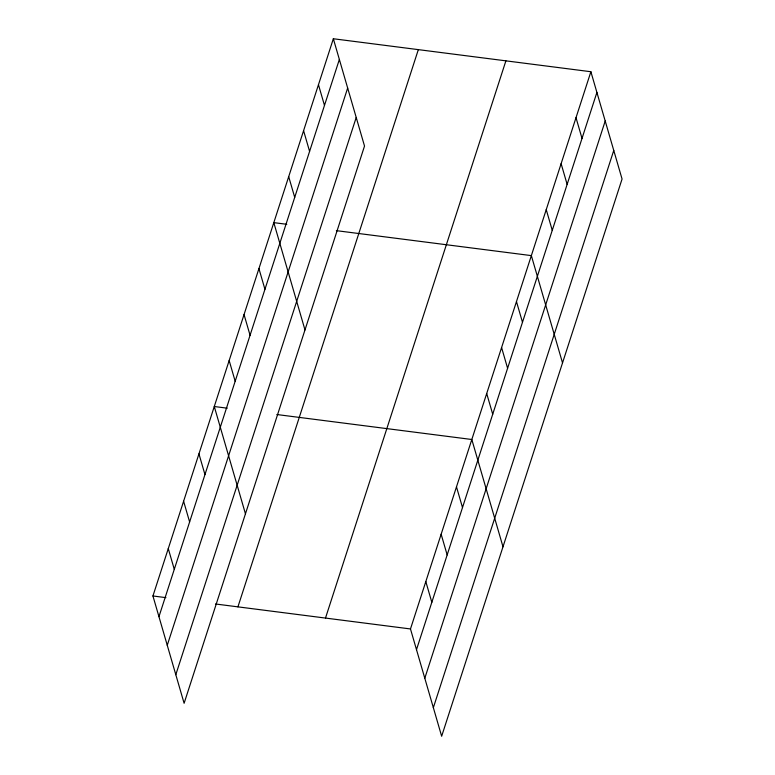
<?xml version="1.0" encoding="UTF-8"?>
<svg xmlns="http://www.w3.org/2000/svg" width="775" height="775" viewBox="0 0 775 775"><rect width="100%" height="100%" fill="white"/><g stroke="black" fill="none" stroke-linecap="round" stroke-linejoin="round"><path stroke-width="1.16" d="M333.347 38.75L364.521 146.049L184.111 703.274L152.937 595.975L333.347 38.75L590.889 71.726L622.063 179.025L441.653 736.25L410.479 628.951L590.889 71.726M158.953 616.677L339.363 59.452M167.255 645.255L347.665 88.03M175.809 674.696L356.219 117.471M237.925 606.854L418.335 49.629M325.49 618.072L505.901 60.847M416.495 649.653L596.905 92.428M424.797 678.232L605.207 121.007M433.351 707.672L613.761 150.447M286.798 224.295L273.817 222.638L304.982 329.927M336.379 230.65L531.35 255.614L562.524 362.913M227.259 408.183L214.278 406.517L245.452 513.815M276.84 414.528L471.82 439.502L502.994 546.792M152.937 595.975L165.928 597.641M215.498 603.987L410.479 628.951M576.009 117.703L582.015 138.405M561.119 163.67L567.135 184.373M546.239 209.647L552.255 230.349M516.47 301.582L522.486 322.284M501.59 347.558L507.596 368.261M486.7 393.526L492.716 414.228M456.485 486.865L462.501 507.567M318.467 84.717L324.483 105.419M441.149 534.227L447.165 554.929M303.587 130.694L309.593 151.396M425.814 581.589L431.83 602.291M288.697 176.661L294.713 197.363M258.927 268.605L264.943 289.308M244.047 314.573L250.063 335.275M229.167 360.549L235.174 381.252M198.943 453.879L204.958 474.581M183.607 501.251L189.623 521.953M168.272 548.613L174.288 569.315"/></g></svg>
